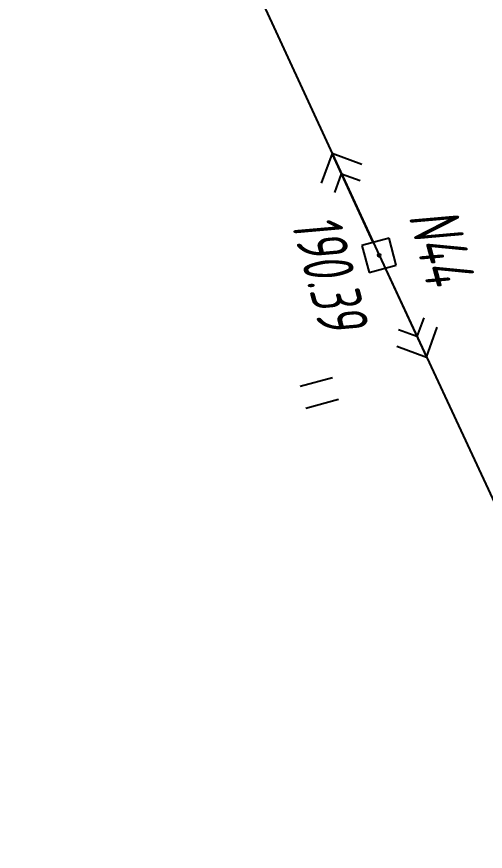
# Model space of a CAD drawing. Header units: millimetres. Extents: x -1799 to 6962, y -1020 to 4121.
# Drawn here: x 5700.1 to 5733.6, y 1057.5 to 1117 of the extents above; entities that cross this region are included whole.
import ezdxf

# ---------------------------------------------------------------- set-up
doc = ezdxf.new("R2010")
doc.units = ezdxf.units.MM
doc.linetypes.add('CONTI', pattern=[0])
for name, color, linetype in [('NAD_MDEFAULT', 7, 'CONTI'), ('PI_OTDEFAULT', 172, 'CONTI'), ('PI_TTDEFAULT', 5, 'CONTI'), ('SIT_LDEFAULT', 7, 'CONTI'), ('USLZNDEFAULT', 7, 'CONTI'), ('ZAPSKDEFAULT', 7, 'CONTI')]:
    doc.layers.add(name, color=color, linetype=linetype)
doc.styles.add('eskd', font='spds.shx', dxfattribs={"width": 1.2, "oblique": 15})

# ---------------------------------------------------------------- blocks, each defined once
blk = doc.blocks.new('BL_2011')
at = {"color": 0}
for p, q in [((0, 0), (0, 2.4)), ((1.6, 0), (1.6, 2.4))]:
    blk.add_line(p, q, dxfattribs=at)
blk = doc.blocks.new('BL_27')
at = {"color": 0}
for p, q in [((1, 1), (-1, 1)), ((-1, 1), (-1, -1)), ((1, -1), (1, 1)), ((-1, -1), (1, -1))]:
    blk.add_line(p, q, dxfattribs=at)
blk.add_circle((0, 0), 0.1, dxfattribs=at)

msp = doc.modelspace()

# ---------------------------------------------------------------- linework, layer by layer
at = {"layer": 'PI_TTDEFAULT', "color": 5}
msp.add_point((5725.992, 1099.979, 190.393), dxfattribs=at)
at = {"layer": 'SIT_LDEFAULT', "color": 7}
for p, q in [((5700.142, 1155.939), (5725.992, 1099.979)), ((5722.642, 1107.239), (5721.852, 1105.119)), ((5725.572, 1100.889), (5722.642, 1107.239)), ((5724.762, 1106.459), (5722.642, 1107.239)), ((5722.822, 1104.459), (5723.312, 1105.789)), ((5723.312, 1105.789), (5724.632, 1105.299)), ((5725.992, 1099.979), (5745.772, 1057.499)), ((5726.412, 1099.069), (5729.372, 1092.729)), ((5729.182, 1095.509), (5728.692, 1094.179)), ((5728.692, 1094.179), (5727.362, 1094.659)), ((5729.372, 1092.729), (5730.142, 1094.849)), ((5727.242, 1093.499), (5729.372, 1092.729))]:
    msp.add_line(p, q, dxfattribs=at)

# ---------------------------------------------------------------- block references
at = {"layer": 'USLZNDEFAULT', "color": 7, "rotation": 285}
msp.add_blockref('BL_27', (5725.992, 1099.979), dxfattribs=at)
at = {"layer": 'ZAPSKDEFAULT', "color": 7, "rotation": 285}
msp.add_blockref('BL_2011', (5720.352, 1090.639), dxfattribs=at)

# ---------------------------------------------------------------- texts
at = {"layer": 'NAD_MDEFAULT', "color": 7, "style": 'eskd', "oblique": 10, "width": 0.8}
msp.add_text('N44', height=3.5, rotation=285, dxfattribs=at).set_placement((5728.057, 1102.75))
at = {"layer": 'PI_OTDEFAULT', "color": 172, "style": 'eskd', "oblique": 10, "width": 0.8}
msp.add_text('190.39', height=3.5, rotation=285, dxfattribs=at).set_placement((5719.691, 1102.313))

doc.saveas('drawing.dxf')
